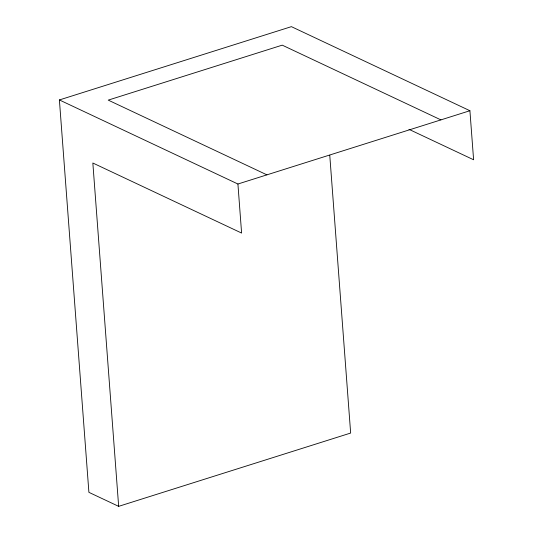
<?xml version="1.0" encoding="UTF-8"?>
<svg xmlns="http://www.w3.org/2000/svg" width="533" height="533" viewBox="0 0 533 533"><rect width="100%" height="100%" fill="white"/><g stroke="black" fill="none" stroke-linecap="round" stroke-linejoin="round"><path stroke-width="0.8" d="M329.76 155.23L350.654 433.056L118.659 506.35L88.904 492.339L59.396 99.944L291.398 26.65L469.913 110.724L473.604 159.773L408.984 129.339M59.396 99.944L237.918 184.012L469.913 110.724M440.911 119.885L282.23 45.152L108.232 100.124L266.913 174.851M237.918 184.012L241.602 233.061L92.842 163.005L118.659 506.35"/></g></svg>
